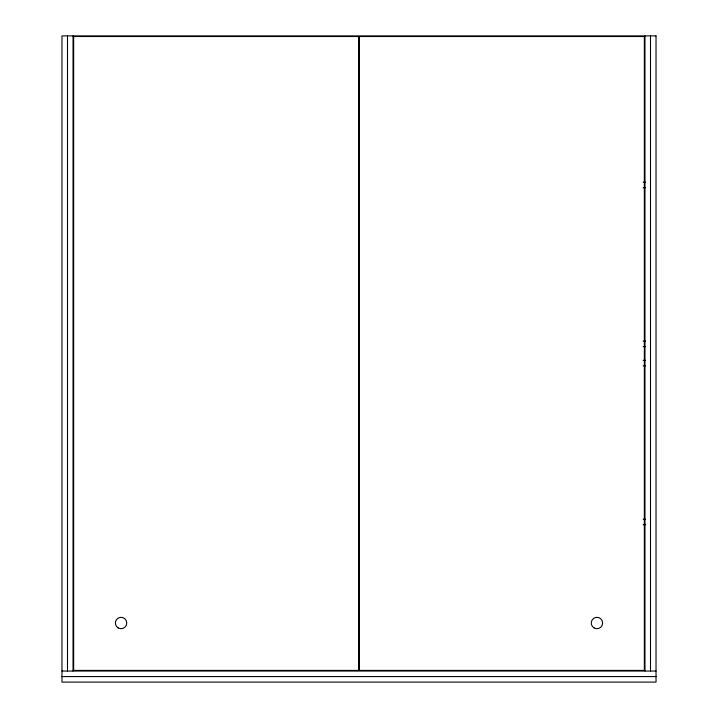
<?xml version="1.0" encoding="UTF-8"?>
<svg xmlns="http://www.w3.org/2000/svg" width="718" height="718" viewBox="0 0 718 718"><rect width="100%" height="100%" fill="white"/><g stroke="black" fill="none" stroke-linecap="round" stroke-linejoin="round"><path stroke-width="1.08" d="M643.184 182.201L645.41 182.201M643.184 187.73L645.41 187.73M643.184 341.068L645.41 341.068M643.184 346.597L645.41 346.597M643.184 360.346L645.41 360.346M643.184 365.875L645.41 365.875M643.184 519.204L645.41 519.204M643.184 524.741L645.41 524.741M61.972 671.043L656.028 671.043M61.972 676.571L656.028 676.571M650.499 35.9L650.499 671.043M644.97 35.9L644.97 671.043M73.03 35.9L73.03 671.043M67.501 35.9L67.501 671.043M656.028 35.9L61.972 35.9L61.972 682.1L656.028 682.1L656.028 35.9M358.686 36.528L73.658 36.528L73.658 670.406L358.686 670.406L358.686 36.528M644.342 36.528L359.314 36.528L359.314 670.406L644.342 670.406L644.342 36.528M594.091 627.945A5.69 5.69 0 0 0 602.635 623.009A5.69 5.69 0 0 0 594.091 618.081A5.69 5.69 0 0 0 594.091 627.945M118.21 627.945A5.69 5.69 0 0 0 126.754 623.009A5.69 5.69 0 0 0 118.21 618.081A5.69 5.69 0 0 0 118.21 627.945"/></g></svg>
